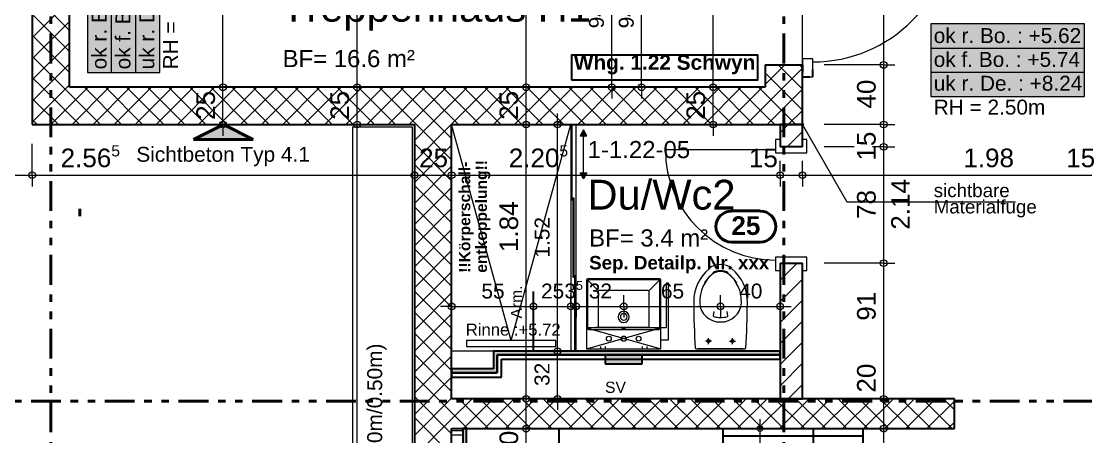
# Model space of a CAD drawing. Header units: centimetres. Extents: x 0.3 to 84.3, y 0.3 to 59.7.
# Drawn here: x 41.63 to 55.92, y 24.11 to 29.68 of the extents above; entities that cross this region are included whole.
import ezdxf

# ---------------------------------------------------------------- set-up
doc = ezdxf.new("R2010")
doc.units = ezdxf.units.CM
for name, pattern in [('AUSGEZOGEN', [0]), ('LINIE_23', [0.79, 0.4, -0.13, 0, -0.13, 0, -0.13]), ('PHANTOM', [63.5, 31.75, -6.35, 6.35, -6.35, 6.35, -6.35]), ('PUNKT', [6.35, 0, -6.35]), ('RAND', [44.45, 12.7, -6.35, 12.7, -6.35, 0, -6.35]), ('STRICHPUNKT', [25.4, 12.7, -6.35, 0, -6.35]), ('VERDECKT', [9.525, 6.35, -3.175])]:
    doc.linetypes.add(name, pattern=pattern)
for name, color, linetype, lineweight in [('Bad', 7, 'AUSGEZOGEN', 25), ('Bauachsen grob', 7, 'RAND', 25), ('Detailmasse', 7, 'AUSGEZOGEN', 25), ('Kueche', 7, 'AUSGEZOGEN', 25), ('Leichtbauwaende', 7, 'AUSGEZOGEN', 35), ('Raumbezeichnung', 7, 'AUSGEZOGEN', 35), ('Schnittbegrenzung', 7, 'AUSGEZOGEN', 25), ('Text Koten', 7, 'AUSGEZOGEN', 50), ('Text Werkplan Ausfuehrung', 7, 'AUSGEZOGEN', 50), ('Tuerzarge', 7, 'AUSGEZOGEN', 25), ('Vermassung Decke', 180, 'VERDECKT', 50), ('Wand Beton bewehrt', 7, 'AUSGEZOGEN', 35), ('Wand Mauerwerk tragend', 7, 'AUSGEZOGEN', 35), ('Werkplan- Ausfuehrungsmasse', 7, 'AUSGEZOGEN', 25)]:
    doc.layers.add(name, color=color, linetype=linetype, lineweight=lineweight)
for name, color, linetype, lineweight, true_color in [('Fachplaner Sanitaer', 7, 'AUSGEZOGEN', 35, 0x656565), ('Moebel', 7, 'AUSGEZOGEN', 25, 0xababab), ('Sanitaer Apparate', 7, 'AUSGEZOGEN', 35, 0x656565), ('Sanitaer Text', 7, 'AUSGEZOGEN', 35, 0x656565), ('Sanitaer Vermassung', 7, 'AUSGEZOGEN', 35, 0x656565)]:
    doc.layers.add(name, color=color, linetype=linetype, lineweight=lineweight, true_color=true_color)
doc.styles.add('ARIAL', font='ARIAL.TTF')

msp = doc.modelspace()

# ---------------------------------------------------------------- hatches: boundary and pattern name
at = {"layer": 'Bad', "linetype": 'AUSGEZOGEN', "lineweight": 25, "true_color": 0xa8ffff}
for points in [[(49.01, 28.294), (49.01, 27.284), (49.03, 27.284), (49.03, 28.294)], [(49.035, 27.304), (49.035, 26.244), (49.055, 26.244), (49.055, 27.304)], [(49.06, 26.264), (49.06, 25.254), (49.08, 25.254), (49.08, 26.264)]]:
    msp.add_hatch(color=131, dxfattribs=at).paths.add_polyline_path(points)
at = {"layer": 'Bad', "linetype": 'AUSGEZOGEN', "lineweight": 25}
msp.add_hatch(color=7, dxfattribs=at).paths.add_polyline_path([(49.226, 28.141), (49.18, 28.221), (49.134, 28.141)])
msp.add_hatch(color=7, dxfattribs=at).paths.add_polyline_path([(49.226, 27.647), (49.18, 27.567), (49.134, 27.647)], flags=16)
at = {"layer": 'Fachplaner Sanitaer', "linetype": 'AUSGEZOGEN', "lineweight": 35, "true_color": 0xedf5de}
msp.add_hatch(color=7, dxfattribs=at).paths.add_polyline_path([(49.47, 25.204), (49.47, 25.084), (49.97, 25.084), (49.97, 25.204)])
at = {"layer": 'Leichtbauwaende', "linetype": 'AUSGEZOGEN', "lineweight": 25, "true_color": 0xababab}
for points in [[(47.97, 25.204), (51.82, 25.204), (51.82, 25.254), (47.97, 25.254)], [(48.02, 24.964), (48.02, 25.204), (47.97, 25.204), (47.97, 24.964)], [(47.41, 24.964), (47.97, 24.964), (47.97, 25.014), (47.41, 25.014)]]:
    msp.add_hatch(color=253, dxfattribs=at).paths.add_polyline_path(points)
at = {"layer": 'Leichtbauwaende', "linetype": 'AUSGEZOGEN', "lineweight": 25, "true_color": 0xc7c7c7}
msp.add_hatch(color=9, dxfattribs=at).paths.add_polyline_path([(47.61, 16.474), (47.61, 24.214), (47.56, 24.214), (47.56, 16.474)])
at = {"layer": 'Text Koten', "linetype": 'AUSGEZOGEN', "lineweight": 25, "true_color": 0xf1f1f1}
for points in [[(42.52, 28.994), (43.493, 28.994), (43.493, 31.061), (42.52, 31.061)], [(53.842, 29.645), (53.842, 28.671), (55.908, 28.671), (55.908, 29.645)]]:
    msp.add_hatch(color=7, dxfattribs=at).paths.add_polyline_path(points)
at = {"layer": 'Text Werkplan Ausfuehrung', "linetype": 'AUSGEZOGEN', "lineweight": 25}
for points in [[(52.105, 28.294), (52.127, 28.307), (52.12, 28.309)], [(52.105, 28.294), (52.12, 28.309), (52.107, 28.301)], [(52.107, 28.287), (52.127, 28.307), (52.105, 28.294)], [(52.107, 28.301), (52.12, 28.309), (52.113, 28.307)], [(52.107, 28.287), (52.133, 28.301), (52.127, 28.307)], [(52.113, 28.281), (52.133, 28.301), (52.107, 28.287)], [(52.113, 28.281), (52.135, 28.294), (52.133, 28.301)], [(52.12, 28.279), (52.135, 28.294), (52.113, 28.281)], [(52.12, 28.279), (52.133, 28.287), (52.135, 28.294)], [(52.133, 28.287), (52.12, 28.279), (52.127, 28.281)]]:
    msp.add_hatch(color=7, dxfattribs=at).paths.add_polyline_path(points)
at = {"layer": 'Text Werkplan Ausfuehrung', "linetype": 'AUSGEZOGEN', "lineweight": 50, "true_color": 0xff5454}
msp.add_hatch(color=13, dxfattribs=at).paths.add_polyline_path([(43.945, 28.094), (44.345, 28.294), (44.745, 28.094)], flags=16)

# ---------------------------------------------------------------- linework, layer by layer
at = {"layer": 'Bad', "color": 7, "linetype": 'AUSGEZOGEN', "lineweight": 25}
for p, q in [((48.21, 25.394), (47.41, 28.294)), ((48.21, 25.394), (49.01, 28.294)), ((49.01, 28.294), (49.01, 25.254)), ((49.01, 28.294), (49.01, 27.284)), ((49.03, 28.294), (49.01, 28.294)), ((49.03, 27.284), (49.03, 28.294)), ((49.08, 25.254), (49.08, 28.294)), ((49.18, 28.221), (49.134, 28.141)), ((49.18, 27.567), (49.18, 28.221)), ((49.18, 28.221), (49.18, 28.221)), ((49.18, 28.221), (49.18, 28.221)), ((49.18, 28.221), (49.18, 28.221)), ((49.226, 28.141), (49.18, 28.221)), ((49.134, 28.141), (49.226, 28.141)), ((49.18, 28.141), (49.18, 28.121)), ((49.18, 27.567), (49.134, 27.647)), ((49.134, 27.647), (49.226, 27.647)), ((49.18, 27.647), (49.18, 27.667)), ((49.226, 27.647), (49.18, 27.567)), ((49.18, 27.567), (49.18, 27.567)), ((49.18, 27.567), (49.18, 27.567)), ((49.18, 27.567), (49.18, 27.567)), ((49.035, 27.304), (49.035, 26.244)), ((49.055, 27.304), (49.035, 27.304)), ((49.055, 26.244), (49.055, 27.304)), ((49.01, 27.284), (49.03, 27.284)), ((49.035, 26.244), (49.055, 26.244)), ((49.06, 26.264), (49.06, 25.254)), ((49.08, 26.264), (49.06, 26.264)), ((49.08, 25.254), (49.08, 26.264)), ((50.93, 25.785), (50.921, 25.729)), ((51.119, 25.729), (51.11, 25.785)), ((47.61, 25.394), (47.61, 25.314)), ((48.81, 25.394), (47.61, 25.394)), ((47.61, 25.314), (48.81, 25.314)), ((48.81, 25.314), (48.81, 25.394)), ((50.9, 25.389), (50.82, 25.389)), ((50.86, 25.349), (50.86, 25.429)), ((51.14, 25.389), (51.22, 25.389)), ((51.18, 25.349), (51.18, 25.429)), ((49.06, 25.254), (49.08, 25.254)), ((50.691, 25.284), (51.349, 25.284)), ((50.72, 25.274), (50.72, 25.284)), ((50.72, 25.274), (50.72, 25.284)), ((51.32, 25.284), (50.72, 25.284))]:
    msp.add_line(p, q, dxfattribs=at)
for centre in [(50.86, 25.389), (51.18, 25.389)]:
    msp.add_circle(centre, 0.02, dxfattribs=at)
for centre, radius, start, end in [((51.223, 25.92), 0.564, 128.9266, 181.9699), ((51.223, 25.92), 0.483, 129.4207, 181.9854), ((51.02, 26.141), 0.273, 56.4065, 123.5935), ((51.02, 26.141), 0.193, 57.467, 122.533), ((51.02, 26.129), 0.193, 57.467, 122.533), ((50.817, 25.92), 0.483, 358.0146, 50.5793), ((50.817, 25.92), 0.564, 358.0301, 51.0734), ((51.173, 25.941), 0.434, 126.1909, 148.4865), ((50.866, 25.941), 0.436, 30.8138, 53.7143), ((59.746, 25.911), 9.086, 180.0627, 183.8959), ((51.01, 25.915), 0.27, 182.3824, 272.0384), ((51.03, 25.915), 0.27, 267.9616, 357.6176), ((42.294, 25.911), 9.086, 356.1041, 359.9373), ((50.931, 25.727), 0.01, 171.1794, 254.028), ((51.109, 25.727), 0.01, 285.972, 8.8206), ((51.02, 26.037), 0.333, 254.028, 285.972), ((50.691, 25.294), 0.01, 184.6082, 270), ((51.349, 25.294), 0.01, 270, 355.3918)]:
    msp.add_arc(centre, radius, start, end, dxfattribs=at)
at = {"layer": 'Bauachsen grob', "color": 32, "linetype": 'LINIE_23', "lineweight": 50, "true_color": 0xc36e14}
for p, q in [((42.03, 1.394), (42.03, 57.974)), ((51.87, 1.394), (51.87, 57.974)), ((21.964, 24.584), (72.416, 24.584))]:
    msp.add_line(p, q, dxfattribs=at)
at = {"layer": 'Detailmasse', "color": 240, "linetype": 'AUSGEZOGEN', "lineweight": 25}
for q in [(49.81, 28.794), (50.11, 28.794), (49.96, 28.644)]:
    msp.add_line((49.96, 28.794), q, dxfattribs=at)
msp.add_lwpolyline([(49.96, 28.794), (49.96, 30.198), (49.96, 30.198), (49.96, 30.674)], dxfattribs=at)
msp.add_circle((49.96, 28.794), 0.045, dxfattribs=at)
at = {"layer": 'Fachplaner Sanitaer', "color": 55, "linetype": 'VERDECKT', "lineweight": 35, "true_color": 0x91b44b}
for p, q in [((49.47, 25.204), (49.47, 25.084)), ((49.97, 25.204), (49.47, 25.204)), ((49.97, 25.084), (49.97, 25.204)), ((49.47, 25.084), (49.97, 25.084))]:
    msp.add_line(p, q, dxfattribs=at)
at = {"layer": 'Kueche', "color": 7, "linetype": 'AUSGEZOGEN', "lineweight": 35}
for p, q in [((48.85, 24.214), (48.85, 16.474)), ((51.05, 24.214), (51.05, 21.678)), ((52.93, 24.214), (52.93, 21.678))]:
    msp.add_line(p, q, dxfattribs=at)
at = {"layer": 'Kueche', "color": 7, "linetype": 'VERDECKT', "lineweight": 35}
for p, q in [((52.27, 21.716), (52.27, 24.214)), ((51.05, 24.116), (52.93, 24.116))]:
    msp.add_line(p, q, dxfattribs=at)
at = {"layer": 'Leichtbauwaende', "color": 7, "linetype": 'AUSGEZOGEN', "lineweight": 25}
for p, q in [((47.97, 25.254), (47.41, 25.254)), ((47.56, 24.214), (47.41, 24.214)), ((47.41, 24.214), (47.41, 16.474)), ((47.56, 24.184), (47.41, 24.184)), ((47.56, 16.474), (47.56, 24.214)), ((47.56, 24.124), (47.41, 24.124))]:
    msp.add_line(p, q, dxfattribs=at)
at = {"layer": 'Leichtbauwaende', "color": 7, "linetype": 'AUSGEZOGEN', "lineweight": 35}
for p, q in [((51.82, 25.254), (47.97, 25.254)), ((47.97, 25.254), (47.97, 25.204)), ((47.97, 25.204), (47.97, 25.014)), ((48.02, 25.204), (51.82, 25.204)), ((51.82, 25.204), (48.02, 25.204)), ((48.02, 25.204), (48.02, 25.144)), ((48.02, 25.144), (48.02, 25.204)), ((51.82, 25.204), (51.82, 25.254)), ((51.82, 25.144), (51.82, 25.204)), ((47.97, 25.014), (47.41, 25.014)), ((47.41, 25.014), (47.41, 24.964)), ((48.02, 24.964), (48.02, 25.144)), ((48.02, 25.144), (48.02, 24.964)), ((48.08, 25.144), (51.82, 25.144)), ((48.08, 24.904), (48.08, 25.144)), ((47.41, 24.964), (47.97, 24.964)), ((47.97, 24.964), (47.41, 24.964)), ((47.41, 24.964), (47.41, 24.904)), ((47.41, 24.904), (48.02, 24.904)), ((48.02, 24.964), (47.97, 24.964)), ((47.97, 24.964), (48.02, 24.964)), ((48.02, 24.904), (48.08, 24.904)), ((47.61, 24.214), (47.56, 24.214)), ((47.56, 24.214), (47.56, 16.474)), ((47.61, 16.474), (47.61, 24.214))]:
    msp.add_line(p, q, dxfattribs=at)
at = {"layer": 'Moebel', "color": 253, "linetype": 'AUSGEZOGEN', "lineweight": 25, "true_color": 0xababab}
for p, q in [((46.08, 28.264), (46.88, 28.264)), ((46.08, 28.264), (46.08, 16.504)), ((46.88, 28.264), (46.88, 16.504))]:
    msp.add_line(p, q, dxfattribs=at)
at = {"layer": 'Raumbezeichnung', "color": 7, "linetype": 'AUSGEZOGEN', "lineweight": 35}
msp.add_lwpolyline([(49.017, 28.894), (51.521, 28.894), (51.521, 29.227), (49.017, 29.227), (49.017, 28.894)], dxfattribs=at)
at = {"layer": 'Sanitaer Apparate', "color": 7, "linetype": 'AUSGEZOGEN', "lineweight": 25}
for p, q in [((49.22, 26.21), (49.22, 25.29)), ((50.206, 26.224), (49.234, 26.224)), ((49.234, 26.19), (49.234, 25.56)), ((49.378, 26.066), (49.248, 26.196)), ((50.186, 26.21), (49.254, 26.21)), ((50.062, 26.066), (50.192, 26.196)), ((50.206, 25.56), (50.206, 26.19)), ((50.22, 25.29), (50.22, 26.21)), ((50.32, 26.164), (50.29, 26.164)), ((50.29, 26.164), (50.29, 25.564)), ((50.32, 25.404), (50.32, 26.164)), ((49.378, 26.054), (49.378, 25.586)), ((50.05, 26.066), (49.39, 26.066)), ((50.062, 25.586), (50.062, 26.054)), ((49.378, 25.574), (49.248, 25.557)), ((49.39, 25.574), (50.05, 25.574)), ((50.062, 25.574), (50.192, 25.557)), ((50.22, 25.404), (50.22, 25.564)), ((50.29, 25.564), (50.22, 25.564)), ((49.41, 25.316), (49.41, 25.286)), ((49.471, 25.316), (49.471, 25.286)), ((49.969, 25.316), (49.969, 25.286)), ((50.03, 25.316), (50.03, 25.286)), ((50.22, 25.404), (50.32, 25.404)), ((49.226, 25.284), (50.214, 25.284))]:
    msp.add_line(p, q, dxfattribs=at)
at = {"layer": 'Sanitaer Apparate', "color": 240, "linetype": 'VERDECKT', "lineweight": 35}
msp.add_line((48.51, 25.254), (48.51, 26.054), dxfattribs=at)
at = {"layer": 'Sanitaer Apparate', "color": 7, "linetype": 'PHANTOM', "lineweight": 25}
for p, q in [((50.22, 25.564), (49.22, 25.564)), ((49.22, 25.564), (49.22, 25.284)), ((49.22, 25.284), (50.22, 25.564)), ((49.22, 25.564), (50.22, 25.284)), ((50.22, 25.284), (50.22, 25.564)), ((49.22, 25.284), (50.22, 25.284))]:
    msp.add_line(p, q, dxfattribs=at)
at = {"layer": 'Sanitaer Apparate', "color": 7, "linetype": 'AUSGEZOGEN', "lineweight": 25}
msp.add_lwpolyline([(49.25, 25.544), (49.72, 25.544), (50.19, 25.544)], dxfattribs=at)
for centre, radius in [((49.52, 25.421), 0.032), ((49.72, 25.421), 0.035), ((49.92, 25.421), 0.032)]:
    msp.add_circle(centre, radius, dxfattribs=at)
for centre, radius, start, end in [((49.234, 26.21), 0.014, 90, 180), ((49.254, 26.19), 0.02, 90, 180), ((50.186, 26.19), 0.02, 0, 90), ((50.206, 26.21), 0.014, 0, 90), ((49.39, 26.054), 0.012, 90, 180), ((50.05, 26.054), 0.012, 0, 90), ((49.72, 25.713), 0.075, 90, 270), ((49.72, 25.713), 0.045, 90, 270), ((49.72, 25.713), 0.075, 270, 90), ((49.72, 25.713), 0.045, 270, 90), ((49.39, 25.586), 0.012, 180, 270), ((50.05, 25.586), 0.012, 270, 0), ((49.25, 25.56), 0.016, 180, 270), ((50.19, 25.56), 0.016, 270, 0), ((49.226, 25.29), 0.006, 180, 270), ((50.214, 25.29), 0.006, 270, 0)]:
    msp.add_arc(centre, radius, start, end, dxfattribs=at)
msp.add_ellipse((49.72, 25.55), major_axis=(-0.024, 0), ratio=0.087489, dxfattribs=at)
at = {"layer": 'Sanitaer Vermassung', "color": 240, "linetype": 'AUSGEZOGEN', "lineweight": 25}
for p, q in [((48.83, 28.294), (48.83, 28.444)), ((48.83, 28.294), (48.68, 28.294)), ((48.83, 28.294), (48.98, 28.294)), ((48.83, 28.294), (48.83, 28.294)), ((48.83, 25.254), (48.83, 28.294)), ((47.41, 25.854), (47.41, 26.004)), ((48.51, 25.854), (48.51, 26.004)), ((49.01, 25.854), (49.01, 26.004)), ((49.08, 25.854), (49.08, 26.004)), ((49.72, 25.854), (49.72, 26.004)), ((51.02, 25.854), (51.02, 26.004)), ((51.82, 25.854), (51.82, 26.004)), ((47.41, 25.854), (47.26, 25.854)), ((47.41, 25.854), (47.41, 25.704)), ((47.41, 25.854), (47.41, 25.854)), ((48.51, 25.854), (48.51, 25.704)), ((48.51, 25.854), (48.51, 25.854)), ((48.51, 25.854), (49.01, 25.854)), ((49.01, 25.854), (49.01, 25.704)), ((49.01, 25.854), (49.01, 25.849)), ((49.01, 25.854), (49.08, 25.854)), ((49.08, 25.854), (49.08, 25.704)), ((49.08, 25.854), (49.08, 25.849)), ((49.08, 25.854), (49.72, 25.854)), ((49.72, 25.854), (49.72, 25.704)), ((49.72, 25.854), (49.72, 25.854)), ((49.72, 25.854), (51.02, 25.854)), ((51.02, 25.854), (51.02, 25.704)), ((51.02, 25.854), (51.02, 25.854)), ((51.02, 25.854), (51.82, 25.854)), ((51.82, 25.854), (51.82, 25.704)), ((51.82, 25.854), (51.82, 25.854)), ((51.82, 25.854), (51.97, 25.854)), ((48.83, 25.254), (48.68, 25.254)), ((48.83, 25.254), (48.98, 25.254)), ((48.83, 25.254), (48.83, 25.254)), ((48.83, 24.614), (48.83, 25.254)), ((48.83, 24.614), (48.68, 24.614)), ((48.83, 24.614), (48.98, 24.614)), ((48.83, 24.614), (48.83, 24.614)), ((48.83, 24.614), (48.83, 24.464))]:
    msp.add_line(p, q, dxfattribs=at)
msp.add_lwpolyline([(47.41, 25.854), (47.545, 25.854), (47.545, 25.854), (48.51, 25.854)], dxfattribs=at)
for centre in [(48.83, 28.294), (47.41, 25.854), (48.51, 25.854), (49.01, 25.854), (49.08, 25.854), (49.72, 25.854), (51.02, 25.854), (51.82, 25.854), (48.83, 25.254), (48.83, 24.614)]:
    msp.add_circle(centre, 0.045, dxfattribs=at)
at = {"layer": 'Schnittbegrenzung', "color": 14, "linetype": 'STRICHPUNKT', "lineweight": 50, "true_color": 0xb20000}
msp.add_line((42.42, 46.214), (42.42, 22.214), dxfattribs=at)
at = {"layer": 'Text Koten', "color": 7, "linetype": 'AUSGEZOGEN', "lineweight": 25}
for p, q in [((42.52, 31.061), (42.52, 28.994)), ((42.844, 28.994), (42.844, 31.061)), ((43.169, 28.994), (43.169, 31.061)), ((43.493, 28.994), (43.493, 31.061)), ((53.842, 29.645), (53.842, 28.671)), ((55.908, 29.645), (53.842, 29.645)), ((55.908, 28.671), (55.908, 29.645)), ((53.842, 29.32), (55.908, 29.32)), ((42.52, 28.994), (43.493, 28.994)), ((53.842, 28.996), (55.908, 28.996)), ((53.842, 28.671), (55.908, 28.671))]:
    msp.add_line(p, q, dxfattribs=at)
at = {"layer": 'Text Werkplan Ausfuehrung', "color": 7, "linetype": 'AUSGEZOGEN', "lineweight": 25}
for p, q in [((52.113, 28.307), (52.113, 28.307)), ((52.133, 28.301), (52.133, 28.301)), ((52.107, 28.287), (52.107, 28.287)), ((52.72, 27.251), (52.12, 28.294)), ((52.127, 28.281), (52.127, 28.281)), ((54.982, 27.251), (52.72, 27.251))]:
    msp.add_line(p, q, dxfattribs=at)
at = {"layer": 'Text Werkplan Ausfuehrung', "color": 240, "linetype": 'AUSGEZOGEN', "lineweight": 50}
for p, q in [((43.945, 28.094), (44.345, 28.294)), ((44.345, 28.294), (44.745, 28.094)), ((44.745, 28.094), (43.945, 28.094)), ((51.554, 27.134), (51.166, 27.134)), ((51.554, 26.717), (51.166, 26.717))]:
    msp.add_line(p, q, dxfattribs=at)
at = {"layer": 'Text Werkplan Ausfuehrung', "color": 7, "linetype": 'AUSGEZOGEN', "lineweight": 25}
msp.add_circle((52.12, 28.294), 0.015, dxfattribs=at)
at = {"layer": 'Text Werkplan Ausfuehrung', "color": 240, "linetype": 'AUSGEZOGEN', "lineweight": 50}
for centre, start, end in [((51.166, 26.925), 90, 270), ((51.554, 26.925), 270, 90)]:
    msp.add_arc(centre, 0.208, start, end, dxfattribs=at)
at = {"layer": 'Tuerzarge', "color": 7, "linetype": 'AUSGEZOGEN', "lineweight": 25}
msp.add_line((51.76, 27.954), (50.28, 27.954), dxfattribs=at)
for points in [[(52.12, 29.174), (52.12, 28.934), (52.26, 28.934), (52.26, 29.174), (52.12, 29.174)], [(51.97, 27.994), (51.82, 27.994), (51.82, 28.094), (51.76, 28.094), (51.76, 27.914), (52.18, 27.914), (52.18, 28.094), (52.12, 28.094), (52.12, 27.994), (51.97, 27.994)], [(51.97, 26.514), (51.76, 26.514), (51.76, 26.334), (51.82, 26.334), (51.82, 26.434), (52.12, 26.434), (52.12, 26.334), (52.18, 26.334), (52.18, 26.514), (51.97, 26.514)]]:
    msp.add_lwpolyline(points, dxfattribs=at)
for centre, radius, start, end in [((52.26, 31.014), 1.88, 270, 0), ((51.76, 27.954), 1.48, 180, 270)]:
    msp.add_arc(centre, radius, start, end, dxfattribs=at)
at = {"layer": 'Vermassung Decke', "color": 92, "linetype": 'AUSGEZOGEN', "lineweight": 25, "true_color": 0x00c600}
for q in [(49.56, 30.674), (49.41, 28.794), (49.71, 28.794), (49.56, 28.794), (49.56, 28.644)]:
    msp.add_line((49.56, 28.794), q, dxfattribs=at)
msp.add_circle((49.56, 28.794), 0.045, dxfattribs=at)
at = {"layer": 'Wand Beton bewehrt', "color": 7, "linetype": 'AUSGEZOGEN', "lineweight": 35}
for p, q in [((41.78, 31.794), (41.78, 28.794)), ((42.28, 28.794), (42.28, 31.794)), ((51.62, 29.094), (52.12, 29.094)), ((51.62, 29.094), (51.62, 28.794)), ((52.12, 28.294), (52.12, 29.094)), ((41.78, 28.794), (41.78, 28.294)), ((51.62, 28.794), (42.28, 28.794)), ((41.78, 28.294), (46.91, 28.294)), ((46.91, 28.294), (46.91, 16.474)), ((47.41, 25.254), (47.41, 28.294)), ((47.41, 28.294), (51.62, 28.294)), ((51.62, 28.294), (51.82, 28.294)), ((51.82, 28.294), (52.12, 28.294)), ((47.41, 25.014), (47.41, 25.254)), ((47.41, 24.964), (47.41, 25.014)), ((47.41, 24.904), (47.41, 24.964)), ((47.41, 24.614), (47.41, 24.904)), ((51.82, 24.614), (47.41, 24.614)), ((52.12, 24.614), (51.82, 24.614)), ((52.8, 24.614), (52.12, 24.614)), ((54.16, 24.614), (52.8, 24.614)), ((54.16, 24.214), (54.16, 24.614)), ((47.41, 24.214), (47.56, 24.214)), ((47.41, 16.474), (47.41, 24.214)), ((47.56, 24.214), (47.61, 24.214)), ((47.61, 24.214), (52.8, 24.214)), ((52.8, 24.214), (52.93, 24.214)), ((52.93, 24.214), (54.16, 24.214))]:
    msp.add_line(p, q, dxfattribs=at)
at = {"layer": 'Wand Beton bewehrt', "color": 180, "linetype": 'PUNKT', "lineweight": 35}
for p, q in [((52.26, 28.934), (52.26, 31.214)), ((52.12, 31.054), (52.12, 29.094)), ((52.12, 29.094), (52.12, 28.934)), ((52.12, 28.934), (52.26, 28.934))]:
    msp.add_line(p, q, dxfattribs=at)
at = {"layer": 'Wand Beton bewehrt', "color": 7, "linetype": 'AUSGEZOGEN', "lineweight": 25}
for p, q in [((52.12, 29.094), (52.12, 31.054)), ((41.78, 30.058), (42.28, 29.558)), ((41.78, 29.457), (42.28, 29.957)), ((41.78, 29.775), (42.28, 29.275)), ((41.78, 29.175), (42.28, 29.675)), ((41.78, 29.493), (42.28, 28.993)), ((41.78, 28.892), (42.28, 29.392)), ((41.78, 29.21), (42.196, 28.794)), ((41.965, 28.794), (42.28, 29.109)), ((51.62, 28.832), (51.882, 29.094)), ((41.78, 28.927), (41.913, 28.794)), ((41.78, 28.609), (41.965, 28.794)), ((41.78, 28.326), (42.248, 28.794)), ((42.413, 28.294), (41.913, 28.794)), ((42.031, 28.294), (42.531, 28.794)), ((42.696, 28.294), (42.196, 28.794)), ((42.248, 28.794), (42.28, 28.826)), ((42.314, 28.294), (42.814, 28.794)), ((42.979, 28.294), (42.479, 28.794)), ((42.596, 28.294), (43.096, 28.794)), ((43.261, 28.294), (42.761, 28.794)), ((42.879, 28.294), (43.379, 28.794)), ((43.544, 28.294), (43.044, 28.794)), ((43.162, 28.294), (43.662, 28.794)), ((43.827, 28.294), (43.327, 28.794)), ((43.445, 28.294), (43.945, 28.794)), ((44.11, 28.294), (43.61, 28.794)), ((43.728, 28.294), (44.228, 28.794)), ((44.393, 28.294), (43.893, 28.794)), ((44.011, 28.294), (44.511, 28.794)), ((44.676, 28.294), (44.176, 28.794)), ((44.293, 28.294), (44.793, 28.794)), ((44.959, 28.294), (44.459, 28.794)), ((44.576, 28.294), (45.076, 28.794)), ((45.241, 28.294), (44.741, 28.794)), ((44.859, 28.294), (45.359, 28.794)), ((45.524, 28.294), (45.024, 28.794)), ((45.142, 28.294), (45.642, 28.794)), ((45.807, 28.294), (45.307, 28.794)), ((45.425, 28.294), (45.925, 28.794)), ((46.09, 28.294), (45.59, 28.794)), ((45.708, 28.294), (46.208, 28.794)), ((46.373, 28.294), (45.873, 28.794)), ((45.991, 28.294), (46.491, 28.794)), ((46.656, 28.294), (46.156, 28.794)), ((46.273, 28.294), (46.773, 28.794)), ((46.938, 28.294), (46.438, 28.794)), ((46.556, 28.294), (47.056, 28.794)), ((47.221, 28.294), (46.721, 28.794)), ((46.839, 28.294), (47.339, 28.794)), ((47.504, 28.294), (47.004, 28.794)), ((47.122, 28.294), (47.622, 28.794)), ((47.787, 28.294), (47.287, 28.794)), ((47.405, 28.294), (47.905, 28.794)), ((48.07, 28.294), (47.57, 28.794)), ((47.688, 28.294), (48.188, 28.794)), ((48.353, 28.294), (47.853, 28.794)), ((47.97, 28.294), (48.47, 28.794)), ((48.635, 28.294), (48.135, 28.794)), ((48.253, 28.294), (48.753, 28.794)), ((48.918, 28.294), (48.418, 28.794)), ((48.536, 28.294), (49.036, 28.794)), ((49.201, 28.294), (48.701, 28.794)), ((48.819, 28.294), (49.319, 28.794)), ((49.484, 28.294), (48.984, 28.794)), ((49.102, 28.294), (49.602, 28.794)), ((49.767, 28.294), (49.267, 28.794)), ((49.385, 28.294), (49.885, 28.794)), ((50.05, 28.294), (49.55, 28.794)), ((49.668, 28.294), (50.168, 28.794)), ((50.333, 28.294), (49.833, 28.794)), ((49.95, 28.294), (50.45, 28.794)), ((50.615, 28.294), (50.115, 28.794)), ((50.233, 28.294), (50.733, 28.794)), ((50.898, 28.294), (50.398, 28.794)), ((50.516, 28.294), (51.016, 28.794)), ((51.181, 28.294), (50.681, 28.794)), ((50.799, 28.294), (51.299, 28.794)), ((51.464, 28.294), (50.964, 28.794)), ((51.082, 28.294), (51.582, 28.794)), ((51.62, 28.421), (51.247, 28.794)), ((51.62, 28.704), (51.53, 28.794)), ((42.13, 28.294), (41.78, 28.644)), ((51.62, 28.704), (52.03, 28.294)), ((51.365, 28.294), (51.62, 28.549)), ((41.847, 28.294), (41.78, 28.361)), ((51.62, 28.421), (51.747, 28.294)), ((46.91, 27.799), (47.405, 28.294)), ((46.91, 28.082), (47.122, 28.294)), ((46.938, 28.294), (47.41, 27.822)), ((47.221, 28.294), (47.41, 28.105)), ((46.91, 28.04), (47.41, 27.54)), ((46.91, 27.516), (47.41, 28.016)), ((46.91, 27.757), (47.41, 27.257)), ((46.91, 27.234), (47.41, 27.734)), ((46.91, 27.474), (47.41, 26.974)), ((46.91, 26.951), (47.41, 27.451)), ((46.91, 27.191), (47.41, 26.691)), ((46.91, 26.668), (47.41, 27.168)), ((46.91, 26.908), (47.41, 26.408)), ((46.91, 26.385), (47.41, 26.885)), ((46.91, 26.625), (47.41, 26.125)), ((46.91, 26.102), (47.41, 26.602)), ((46.91, 26.343), (47.41, 25.843)), ((46.91, 25.819), (47.41, 26.319)), ((46.91, 26.06), (47.41, 25.56)), ((46.91, 25.536), (47.41, 26.036)), ((46.91, 25.777), (47.41, 25.277)), ((46.91, 25.254), (47.41, 25.754)), ((46.91, 25.494), (47.41, 24.994)), ((46.91, 24.971), (47.41, 25.471)), ((46.91, 25.211), (47.41, 24.711)), ((46.91, 24.688), (47.41, 25.188)), ((46.91, 24.928), (47.41, 24.428)), ((46.91, 24.405), (47.41, 24.905)), ((46.91, 24.645), (47.41, 24.145)), ((46.91, 24.122), (47.41, 24.622)), ((47.41, 24.339), (47.685, 24.614)), ((47.907, 24.214), (47.507, 24.614)), ((47.567, 24.214), (47.967, 24.614)), ((48.19, 24.214), (47.79, 24.614)), ((47.85, 24.214), (48.25, 24.614)), ((48.473, 24.214), (48.073, 24.614)), ((48.133, 24.214), (48.533, 24.614)), ((48.756, 24.214), (48.356, 24.614)), ((48.416, 24.214), (48.816, 24.614)), ((49.039, 24.214), (48.639, 24.614)), ((48.699, 24.214), (49.099, 24.614)), ((49.321, 24.214), (48.921, 24.614)), ((48.982, 24.214), (49.382, 24.614)), ((49.604, 24.214), (49.204, 24.614)), ((49.264, 24.214), (49.664, 24.614)), ((49.887, 24.214), (49.487, 24.614)), ((49.547, 24.214), (49.947, 24.614)), ((50.17, 24.214), (49.77, 24.614)), ((49.83, 24.214), (50.23, 24.614)), ((50.453, 24.214), (50.053, 24.614)), ((50.113, 24.214), (50.513, 24.614)), ((50.736, 24.214), (50.336, 24.614)), ((50.396, 24.214), (50.796, 24.614)), ((51.018, 24.214), (50.618, 24.614)), ((50.679, 24.214), (51.079, 24.614)), ((51.301, 24.214), (50.901, 24.614)), ((50.962, 24.214), (51.362, 24.614)), ((51.584, 24.214), (51.184, 24.614)), ((51.244, 24.214), (51.644, 24.614)), ((51.867, 24.214), (51.467, 24.614)), ((51.527, 24.214), (51.927, 24.614)), ((52.15, 24.214), (51.75, 24.614)), ((51.81, 24.214), (52.21, 24.614)), ((52.433, 24.214), (52.033, 24.614)), ((52.093, 24.214), (52.493, 24.614)), ((52.715, 24.214), (52.315, 24.614)), ((52.376, 24.214), (52.776, 24.614)), ((52.998, 24.214), (52.598, 24.614)), ((52.659, 24.214), (53.059, 24.614)), ((53.281, 24.214), (52.881, 24.614)), ((52.941, 24.214), (53.341, 24.614)), ((53.564, 24.214), (53.164, 24.614)), ((53.224, 24.214), (53.624, 24.614)), ((53.847, 24.214), (53.447, 24.614)), ((53.507, 24.214), (53.907, 24.614)), ((54.13, 24.214), (53.73, 24.614)), ((53.79, 24.214), (54.16, 24.584)), ((54.16, 24.467), (54.013, 24.614)), ((46.91, 24.363), (47.41, 23.863)), ((46.91, 23.839), (47.41, 24.339)), ((47.624, 24.214), (47.41, 24.428)), ((54.073, 24.214), (54.16, 24.301))]:
    msp.add_line(p, q, dxfattribs=at)
for points in [[(51.62, 28.549), (52.12, 29.049), (52.12, 29.049)], [(51.795, 29.094), (52.12, 28.769), (52.12, 28.769)], [(52.078, 29.094), (52.12, 29.052), (52.12, 29.052)], [(51.62, 28.986), (52.12, 28.486), (52.12, 28.486)], [(51.647, 28.294), (52.12, 28.767), (52.12, 28.767)], [(51.93, 28.294), (52.12, 28.484), (52.12, 28.484)]]:
    msp.add_lwpolyline(points, dxfattribs=at)
at = {"layer": 'Wand Mauerwerk tragend', "color": 7, "linetype": 'AUSGEZOGEN', "lineweight": 35}
for p, q in [((52.12, 28.294), (51.82, 28.294)), ((51.82, 28.294), (51.82, 27.994)), ((52.12, 27.994), (52.12, 28.294)), ((52.12, 27.994), (51.82, 27.994)), ((51.82, 26.434), (52.12, 26.434)), ((51.82, 26.434), (51.82, 25.254)), ((52.12, 24.614), (52.12, 26.434)), ((51.82, 25.254), (51.82, 25.204)), ((51.82, 25.204), (51.82, 25.144)), ((51.82, 25.144), (51.82, 24.614)), ((51.82, 24.614), (52.12, 24.614))]:
    msp.add_line(p, q, dxfattribs=at)
at = {"layer": 'Wand Mauerwerk tragend', "color": 7, "linetype": 'AUSGEZOGEN', "lineweight": 25}
for p, q in [((51.82, 28.184), (51.93, 28.294)), ((51.82, 26.204), (52.05, 26.434))]:
    msp.add_line(p, q, dxfattribs=at)
for points in [[(51.913, 27.994), (52.12, 28.201), (52.12, 28.201)], [(51.82, 25.921), (52.12, 26.221), (52.12, 26.221)], [(51.82, 25.638), (52.12, 25.938), (52.12, 25.938)], [(51.82, 25.355), (52.12, 25.655), (52.12, 25.655)], [(51.82, 25.072), (52.12, 25.372), (52.12, 25.372)], [(51.82, 24.79), (52.12, 25.09), (52.12, 25.09)], [(51.927, 24.614), (52.12, 24.807), (52.12, 24.807)]]:
    msp.add_lwpolyline(points, dxfattribs=at)
at = {"layer": 'Werkplan- Ausfuehrungsmasse', "color": 7, "linetype": 'AUSGEZOGEN', "lineweight": 25}
for p, q in [((50.92, 28.794), (50.92, 37.634)), ((46.14, 28.794), (46.14, 31.254)), ((48.41, 28.794), (48.41, 31.254)), ((53.21, 29.094), (53.21, 31.054)), ((53.21, 29.094), (53.06, 29.094)), ((53.21, 29.094), (53.36, 29.094)), ((53.21, 28.294), (53.21, 29.094)), ((44.34, 28.794), (44.19, 28.794)), ((44.34, 28.794), (44.49, 28.794)), ((44.34, 28.794), (44.34, 28.794)), ((44.34, 28.294), (44.34, 28.794)), ((46.14, 28.794), (45.99, 28.794)), ((46.14, 28.794), (46.29, 28.794)), ((46.14, 28.794), (46.14, 28.794)), ((46.14, 28.294), (46.14, 28.794)), ((48.41, 28.794), (48.26, 28.794)), ((48.41, 28.794), (48.56, 28.794)), ((48.41, 28.794), (48.41, 28.794)), ((48.41, 28.294), (48.41, 28.794)), ((50.92, 28.794), (50.77, 28.794)), ((50.92, 28.794), (51.07, 28.794)), ((50.92, 28.794), (50.92, 28.794)), ((50.92, 28.294), (50.92, 28.794)), ((44.34, 28.294), (44.19, 28.294)), ((44.34, 28.294), (44.49, 28.294)), ((44.34, 28.294), (44.34, 28.294)), ((44.34, 28.294), (44.34, 28.144)), ((46.14, 28.294), (45.99, 28.294)), ((46.14, 28.294), (46.29, 28.294)), ((46.14, 28.294), (46.14, 28.294)), ((46.14, 16.474), (46.14, 28.294)), ((48.41, 28.294), (48.26, 28.294)), ((48.41, 28.294), (48.56, 28.294)), ((48.41, 28.294), (48.41, 28.294)), ((48.41, 24.614), (48.41, 28.294)), ((50.92, 28.294), (50.77, 28.294)), ((50.92, 28.294), (51.07, 28.294)), ((50.92, 28.294), (50.92, 28.294)), ((50.92, 28.294), (50.92, 28.144)), ((53.21, 28.294), (53.06, 28.294)), ((53.21, 28.294), (53.36, 28.294)), ((53.21, 27.994), (53.21, 28.294)), ((52.813, 27.994), (52.41, 27.994)), ((53.21, 27.994), (53.06, 27.994)), ((53.21, 27.994), (53.36, 27.994)), ((53.21, 26.434), (53.21, 27.994)), ((41.78, 27.614), (41.78, 27.764)), ((46.91, 27.614), (46.91, 27.764)), ((47.41, 27.614), (47.41, 27.764)), ((51.82, 27.614), (51.82, 27.764)), ((52.12, 27.614), (52.12, 27.764)), ((38.08, 27.614), (41.78, 27.614)), ((41.78, 27.614), (41.78, 27.464)), ((41.78, 27.614), (46.91, 27.614)), ((46.91, 27.614), (46.91, 27.464)), ((46.91, 27.614), (46.91, 27.614)), ((46.91, 27.614), (47.41, 27.614)), ((47.41, 27.614), (47.41, 27.464)), ((47.41, 27.614), (47.41, 27.614)), ((47.41, 27.614), (51.82, 27.614)), ((51.82, 27.614), (51.82, 27.464)), ((51.82, 27.614), (52.12, 27.614)), ((52.12, 27.614), (52.12, 27.464)), ((52.12, 27.614), (56.08, 27.614)), ((53.21, 26.434), (53.06, 26.434)), ((53.21, 26.434), (53.36, 26.434)), ((53.21, 24.614), (53.21, 26.434)), ((48.41, 24.614), (48.26, 24.614)), ((48.41, 24.614), (48.56, 24.614)), ((48.41, 24.614), (48.41, 24.614)), ((48.41, 24.214), (48.41, 24.614)), ((53.21, 24.614), (53.06, 24.614)), ((53.21, 24.614), (53.36, 24.614)), ((53.21, 24.614), (53.21, 24.614)), ((53.21, 24.214), (53.21, 24.614)), ((48.41, 24.214), (48.26, 24.214)), ((48.41, 24.214), (48.56, 24.214)), ((48.41, 24.214), (48.41, 24.214)), ((48.41, 16.474), (48.41, 24.214)), ((53.21, 24.214), (53.06, 24.214)), ((53.21, 24.214), (53.36, 24.214)), ((53.21, 24.214), (53.21, 24.214))]:
    msp.add_line(p, q, dxfattribs=at)
at = {"layer": 'Werkplan- Ausfuehrungsmasse', "color": 253, "linetype": 'AUSGEZOGEN', "lineweight": 25, "true_color": 0xa0a0a0}
for p, q in [((51.55, 24.214), (51.55, 24.339)), ((51.55, 24.214), (51.425, 24.214)), ((51.55, 24.214), (51.675, 24.214)), ((51.55, 24.214), (51.55, 24.214)), ((51.55, 21.678), (51.55, 24.214))]:
    msp.add_line(p, q, dxfattribs=at)
at = {"layer": 'Werkplan- Ausfuehrungsmasse', "color": 7, "linetype": 'AUSGEZOGEN', "lineweight": 25}
for points in [[(44.34, 28.794), (44.34, 28.97), (44.34, 28.97), (44.34, 31.254)], [(53.21, 29.094), (53.147, 29.094), (53.147, 29.094), (53.147, 29.094), (53.147, 29.094), (53.147, 29.094), (53.147, 29.094), (53.147, 29.094), (53.147, 29.094), (53.147, 29.094), (53.147, 29.094), (53.147, 29.094), (53.147, 29.094), (53.147, 29.094), (53.147, 29.094), (53.147, 29.094), (53.147, 29.094), (53.147, 29.094), (53.147, 29.094), (53.147, 29.094), (53.147, 29.094), (53.147, 29.094), (53.147, 29.094), (53.141, 29.094), (53.141, 29.094), (52.41, 29.094)], [(53.21, 28.294), (53.147, 28.294), (53.147, 28.294), (53.147, 28.294), (53.147, 28.294), (53.147, 28.294), (53.147, 28.294), (53.147, 28.294), (53.147, 28.294), (53.147, 28.294), (53.147, 28.294), (53.147, 28.294), (53.147, 28.294), (53.147, 28.294), (53.147, 28.294), (53.147, 28.294), (53.147, 28.294), (53.147, 28.294), (53.147, 28.294), (53.147, 28.294), (53.147, 28.294), (53.147, 28.294), (53.147, 28.294), (53.147, 28.294), (53.147, 28.294), (53.141, 28.294), (53.141, 28.294), (52.41, 28.294)], [(41.78, 27.614), (41.78, 27.681), (41.78, 27.681), (41.78, 27.684), (41.78, 27.684), (41.78, 27.685), (41.78, 27.685), (41.78, 27.685), (41.78, 27.685), (41.78, 27.691), (41.78, 27.691), (41.78, 27.691), (41.78, 27.691), (41.78, 27.691), (41.78, 27.691), (41.78, 27.691), (41.78, 27.691), (41.78, 28.034)], [(53.21, 27.994), (53.147, 27.994), (53.147, 27.994), (53.147, 27.994), (53.147, 27.994), (53.147, 27.994), (53.147, 27.994), (53.147, 27.994), (53.147, 27.994), (53.147, 27.994), (53.147, 27.994), (53.147, 27.994), (53.147, 27.994), (53.147, 27.994), (53.147, 27.994), (53.147, 27.994), (53.147, 27.994), (53.147, 27.994), (53.147, 27.994), (53.147, 27.994), (53.147, 27.994), (53.147, 27.994), (53.147, 27.994), (53.147, 27.994), (53.147, 27.994)], [(51.82, 27.614), (51.82, 27.678), (51.82, 27.678), (51.82, 27.679), (51.82, 27.679), (51.82, 27.691), (51.82, 27.691), (51.82, 27.691), (51.82, 27.691), (51.82, 27.808)], [(52.12, 27.614), (52.12, 27.678), (52.12, 27.678), (52.12, 27.679), (52.12, 27.679), (52.12, 27.691), (52.12, 27.691), (52.12, 27.691), (52.12, 27.691), (52.12, 27.808)], [(53.21, 26.434), (53.147, 26.434), (53.147, 26.434), (53.147, 26.434), (53.147, 26.434), (53.147, 26.434), (53.147, 26.434), (53.147, 26.434), (53.147, 26.434), (53.147, 26.434), (53.147, 26.434), (53.147, 26.434), (53.147, 26.434), (53.147, 26.434), (53.147, 26.434), (53.147, 26.434), (53.147, 26.434), (53.147, 26.434), (53.147, 26.434), (53.147, 26.434), (53.147, 26.434), (53.147, 26.434), (53.147, 26.434), (53.147, 26.434), (53.147, 26.434), (53.147, 26.434), (53.147, 26.434), (53.147, 26.434), (53.147, 26.434), (53.142, 26.434), (53.142, 26.434), (52.41, 26.434)], [(53.21, 16.474), (53.21, 17.873), (53.21, 17.873), (53.21, 18.428), (53.21, 18.428), (53.21, 21.359), (53.21, 21.359), (53.21, 24.214)]]:
    msp.add_lwpolyline(points, dxfattribs=at)
for centre in [(53.21, 29.094), (44.34, 28.794), (46.14, 28.794), (48.41, 28.794), (50.92, 28.794), (44.34, 28.294), (46.14, 28.294), (48.41, 28.294), (50.92, 28.294), (53.21, 28.294), (53.21, 27.994), (41.78, 27.614), (46.91, 27.614), (47.41, 27.614), (51.82, 27.614), (52.12, 27.614), (53.21, 26.434), (48.41, 24.614), (53.21, 24.614), (48.41, 24.214), (53.21, 24.214)]:
    msp.add_circle(centre, 0.045, dxfattribs=at)
at = {"layer": 'Werkplan- Ausfuehrungsmasse', "color": 253, "linetype": 'AUSGEZOGEN', "lineweight": 25, "true_color": 0xa0a0a0}
msp.add_circle((51.55, 24.214), 0.0375, dxfattribs=at)

# ---------------------------------------------------------------- texts
at = {"layer": 'Detailmasse', "color": 240, "linetype": 'AUSGEZOGEN', "lineweight": 35, "insert": (49.857, 29.585), "char_height": 0.2, "width": 0.1, "attachment_point": 7, "rotation": 90, "style": 'ARIAL'}
msp.add_mtext('94', dxfattribs=at)
at = {"layer": 'Raumbezeichnung', "color": 7, "linetype": 'AUSGEZOGEN', "lineweight": 35, "attachment_point": 7, "style": 'ARIAL'}
for s, insert, char_height, width in [('Treppenhaus\\~H1', (45.118, 29.554), 0.4, 0.2), ('\\fArial|i0|b1|c0|p0;Whg.\\~1.22\\~Schwyn', (49.05, 28.967), 0.2, 0.1), ('Du/Wc2', (49.234, 27.147), 0.4, 0.2)]:
    msp.add_mtext(s, dxfattribs=dict(at, insert=insert, char_height=char_height, width=width))
at = {"layer": 'Raumbezeichnung', "color": 7, "linetype": 'AUSGEZOGEN', "lineweight": 50, "char_height": 0.23, "width": 0.115, "attachment_point": 7, "style": 'ARIAL'}
for s, insert in [('BF=\\~16.6\\~m²', (45.14, 29.061)), ('1-1.22-05', (49.236, 27.84)), ('BF=\\~3.4\\~m²', (49.256, 26.654))]:
    msp.add_mtext(s, dxfattribs=dict(at, insert=insert))
at = {"layer": 'Sanitaer Text', "color": 240, "linetype": 'AUSGEZOGEN', "lineweight": 35, "insert": (47.6, 25.46), "char_height": 0.16, "width": 0.08, "attachment_point": 7, "style": 'ARIAL'}
msp.add_mtext('Rinne\\~:+5.72', dxfattribs=at)
at = {"layer": 'Sanitaer Text', "color": 55, "linetype": 'AUSGEZOGEN', "lineweight": 25, "true_color": 0x91b44b, "insert": (49.47, 24.691), "char_height": 0.15, "width": 0.075, "attachment_point": 7, "style": 'ARIAL'}
msp.add_mtext('SV', dxfattribs=at)
at = {"layer": 'Sanitaer Vermassung', "color": 240, "linetype": 'AUSGEZOGEN', "lineweight": 35, "char_height": 0.2, "width": 0.1, "attachment_point": 7, "rotation": 90, "style": 'ARIAL'}
for s, insert in [('1.52', (48.727, 26.509)), ('32', (48.726, 24.786))]:
    msp.add_mtext(s, dxfattribs=dict(at, insert=insert))
at = {"layer": 'Sanitaer Vermassung', "color": 240, "linetype": 'AUSGEZOGEN', "lineweight": 35, "attachment_point": 7, "style": 'ARIAL'}
for s, insert, char_height, width in [('55', (47.81, 25.957), 0.2, 0.1), ('25', (48.61, 25.957), 0.2, 0.1), ('3', (48.924, 25.958), 0.2, 0.1), ('5', (49.079, 26.074), 0.12, 0.06), ('32', (49.252, 25.958), 0.2, 0.1), ('65', (50.22, 25.957), 0.2, 0.1), ('40', (51.271, 25.957), 0.2, 0.1)]:
    msp.add_mtext(s, dxfattribs=dict(at, insert=insert, char_height=char_height, width=width))
at = {"layer": 'Text Koten', "color": 7, "linetype": 'AUSGEZOGEN', "lineweight": 35, "char_height": 0.2, "width": 0.1, "attachment_point": 7, "rotation": 90, "style": 'ARIAL'}
for s, insert in [('uk\\~r.\\~De.\\~:\\~+8.24', (43.42, 29.034)), ('ok\\~r.\\~Bo.\\~:\\~+5.64', (42.78, 29.034)), ('ok\\~f.\\~Bo.\\~:\\~+5.76', (43.1, 29.034)), ('RH\\~=\\~2.48m', (43.74, 29.034))]:
    msp.add_mtext(s, dxfattribs=dict(at, insert=insert))
at = {"layer": 'Text Koten', "color": 7, "linetype": 'AUSGEZOGEN', "lineweight": 35, "char_height": 0.2, "width": 0.1, "attachment_point": 7, "style": 'ARIAL'}
for s, insert in [('ok\\~r.\\~Bo.\\~:\\~+5.62', (53.882, 29.385)), ('ok\\~f.\\~Bo.\\~:\\~+5.74', (53.882, 29.065)), ('uk\\~r.\\~De.\\~:\\~+8.24', (53.882, 28.745)), ('RH\\~=\\~2.50m', (53.882, 28.425))]:
    msp.add_mtext(s, dxfattribs=dict(at, insert=insert))
at = {"layer": 'Text Werkplan Ausfuehrung', "color": 240, "linetype": 'AUSGEZOGEN', "lineweight": 35, "insert": (43.177, 27.734), "char_height": 0.2, "width": 0.1, "attachment_point": 7, "style": 'ARIAL'}
msp.add_mtext('Sichtbeton\\~Typ\\~4.1', dxfattribs=at)
at = {"layer": 'Text Werkplan Ausfuehrung', "color": 240, "linetype": 'AUSGEZOGEN', "lineweight": 25, "char_height": 0.15, "width": 0.075, "attachment_point": 7, "rotation": 90, "style": 'ARIAL'}
for s, insert in [('\\fArial|i0|b1|c0|p0;!!Körperschall-', (47.705, 26.305)), ('\\fArial|i0|b1|c0|p0;entkoppelung!!', (47.93, 26.305)), ('Arm.', (48.355, 25.691))]:
    msp.add_mtext(s, dxfattribs=dict(at, insert=insert))
at = {"layer": 'Text Werkplan Ausfuehrung', "color": 7, "linetype": 'AUSGEZOGEN', "lineweight": 35, "char_height": 0.18, "width": 0.09, "attachment_point": 7, "style": 'ARIAL'}
for s, insert in [('sichtbare\\~', (53.882, 27.317)), ('Materialfuge', (53.882, 27.047)), ('\\fArial|i0|b1|c0|p0;Sep.\\~Detailp.\\~Nr.\\~xxx', (49.256, 26.296))]:
    msp.add_mtext(s, dxfattribs=dict(at, insert=insert))
at = {"layer": 'Text Werkplan Ausfuehrung', "color": 240, "linetype": 'AUSGEZOGEN', "lineweight": 50, "insert": (51.166, 26.809), "char_height": 0.25, "width": 0.125, "attachment_point": 7, "style": 'ARIAL'}
msp.add_mtext('\\fArial|i0|b1|c0|p0;25', dxfattribs=at)
at = {"layer": 'Text Werkplan Ausfuehrung', "color": 240, "linetype": 'AUSGEZOGEN', "lineweight": 35, "insert": (46.537, 19.144), "char_height": 0.2, "width": 0.1, "attachment_point": 7, "rotation": 90, "style": 'ARIAL'}
msp.add_mtext('Sichtbeton\\~Typ\\~4.1\\~(Tafelgrösse\\~ca.\\~2.00m/0.50m)', dxfattribs=at)
at = {"layer": 'Vermassung Decke', "color": 92, "linetype": 'AUSGEZOGEN', "lineweight": 35, "true_color": 0x00c600, "insert": (49.457, 29.585), "char_height": 0.2, "width": 0.1, "attachment_point": 7, "rotation": 90, "style": 'ARIAL'}
msp.add_mtext('94', dxfattribs=at)
at = {"layer": 'Werkplan- Ausfuehrungsmasse', "color": 7, "linetype": 'AUSGEZOGEN', "lineweight": 50, "char_height": 0.25, "width": 0.125, "attachment_point": 7, "rotation": 90, "style": 'ARIAL'}
for s, insert in [('40', (53.106, 28.508)), ('25', (44.236, 28.357)), ('25', (46.036, 28.357)), ('25', (48.306, 28.357)), ('25', (50.816, 28.357)), ('15', (53.106, 27.81)), ('2.14', (53.561, 26.883)), ('78', (53.106, 27.027)), ('1.84', (48.306, 26.583)), ('91', (53.106, 25.662)), ('20', (53.106, 24.697)), ('20', (48.306, 23.797))]:
    msp.add_mtext(s, dxfattribs=dict(at, insert=insert))
at = {"layer": 'Werkplan- Ausfuehrungsmasse', "color": 7, "linetype": 'AUSGEZOGEN', "lineweight": 50, "attachment_point": 7, "style": 'ARIAL'}
for s, insert, char_height, width in [('5', (42.841, 27.864), 0.15, 0.075), ('5', (48.857, 27.864), 0.15, 0.075), ('2.56', (42.161, 27.718), 0.25, 0.125), ('25', (46.973, 27.718), 0.25, 0.125), ('2.20', (48.177, 27.718), 0.25, 0.125), ('15', (51.401, 27.718), 0.25, 0.125), ('1.98', (54.28, 27.718), 0.25, 0.125), ('15', (55.661, 27.718), 0.25, 0.125)]:
    msp.add_mtext(s, dxfattribs=dict(at, insert=insert, char_height=char_height, width=width))

doc.saveas('drawing.dxf')
